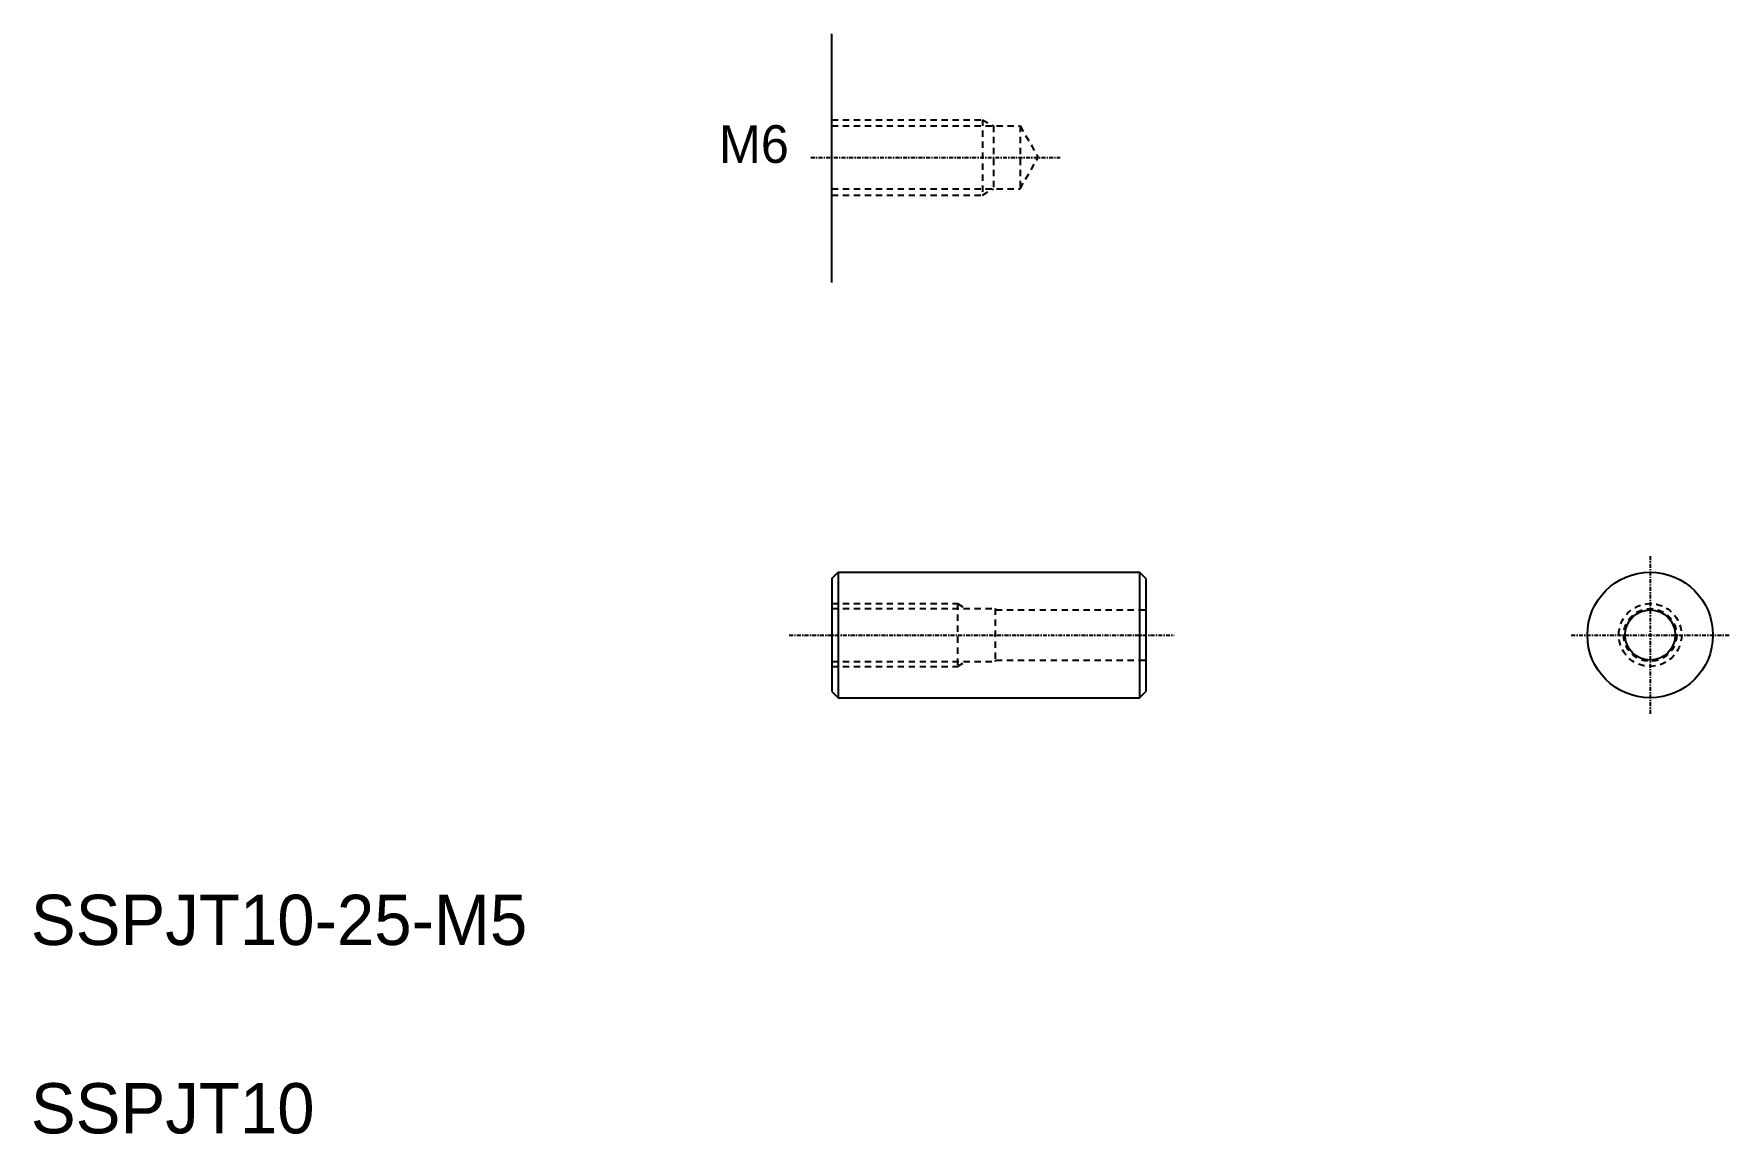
# Model space of a CAD drawing. Extents: x 277 to 412, y 62 to 150.
import ezdxf

# ---------------------------------------------------------------- set-up
doc = ezdxf.new("R2010")
doc.units = 0
doc.header["$LTSCALE"] = 0.25
doc.linetypes.add('CENTER', pattern=[2, 1.25, -0.25, 0.25, -0.25])
doc.linetypes.add('DASHED', pattern=[3.5, 2, -1.5])
doc.layers.get('0').update_dxf_attribs({"linetype": 'CONTINUOUS'})
doc.layers.add('CENTER', color=1, linetype='CENTER')

msp = doc.modelspace()

# ---------------------------------------------------------------- linework, layer by layer
for p, q in [((340.9, 130.01), (340.9, 149.8)), ((340.9, 106.44), (341.4, 106.94)), ((341.4, 106.94), (341.4, 96.94)), ((341.4, 106.94), (365.4, 106.94)), ((347.4, 106.94), (347.4, 106.94)), ((353.4, 106.94), (353.4, 106.94)), ((365.4, 106.94), (365.4, 96.94)), ((365.9, 106.44), (365.4, 106.94)), ((340.9, 106.44), (340.9, 97.44)), ((365.9, 106.44), (365.9, 97.44)), ((340.9, 104.44), (340.9, 99.44)), ((340.9, 97.44), (341.4, 96.94)), ((365.4, 96.94), (365.9, 97.44)), ((341.4, 96.94), (365.4, 96.94))]:
    msp.add_line(p, q)
at = {"color": 3, "linetype": 'DASHED'}
for p, q in [((340.9, 142.97), (352.9, 142.97)), ((340.9, 142.47), (355.9, 142.47)), ((352.9, 142.97), (353.77, 142.47)), ((352.9, 142.97), (352.9, 136.97)), ((353.77, 142.47), (353.77, 137.47)), ((355.9, 142.47), (355.9, 137.47)), ((355.9, 142.47), (357.34, 139.97)), ((355.9, 137.47), (357.34, 139.97)), ((340.9, 137.47), (355.9, 137.47)), ((340.9, 136.97), (352.9, 136.97)), ((352.9, 136.97), (353.77, 137.47)), ((340.9, 104.44), (350.9, 104.44)), ((340.9, 104.04), (353.9, 104.04)), ((350.9, 104.44), (351.51, 104.09)), ((350.9, 104.44), (350.9, 99.44)), ((353.9, 104.04), (353.9, 99.84)), ((353.9, 104.04), (353.96, 103.94)), ((353.96, 103.94), (365.9, 103.94)), ((353.9, 99.84), (353.96, 99.94)), ((353.96, 99.94), (365.9, 99.94)), ((340.9, 99.84), (353.9, 99.84)), ((340.9, 99.44), (350.9, 99.44)), ((350.9, 99.44), (351.51, 99.79))]:
    msp.add_line(p, q, dxfattribs=at)
for radius in [5, 2]:
    msp.add_circle((406.08, 101.94), radius)
for radius in [2.5, 2.1]:
    msp.add_circle((406.08, 101.94), radius, dxfattribs=at)
at = {"layer": 'CENTER', "color": 1, "linetype": 'CENTER'}
for p, q in [((339.23, 139.97), (359.09, 139.97)), ((406.08, 108.22), (406.08, 95.65)), ((337.51, 101.94), (368.18, 101.94)), ((399.8, 101.94), (412.37, 101.94))]:
    msp.add_line(p, q, dxfattribs=at)
at = {"layer": 'CENTER', "linetype": 'CENTER'}
msp.add_line((339.34, 101.94), (357.45, 101.94), dxfattribs=at)

# ---------------------------------------------------------------- texts
at = {"color": 7, "linetype": 'CONTINUOUS'}
msp.add_text('M6', height=3, dxfattribs=at).set_placement((331.91, 139.53))
for s, p in [('SSPJT10-25-M5', (277.11, 77.26)), ('SSPJT10', (277.11, 62.26))]:
    msp.add_text(s, height=4).set_placement(p)

doc.saveas('drawing.dxf')
